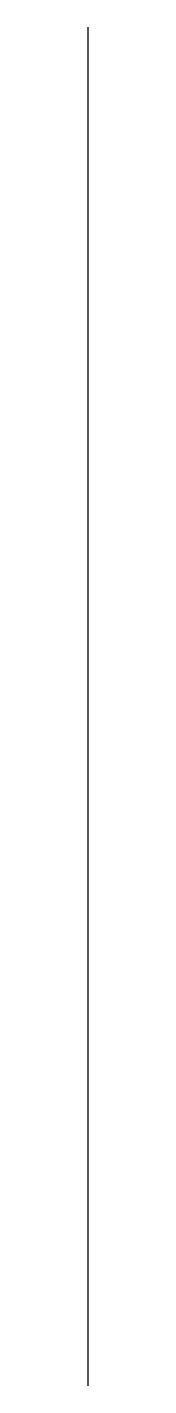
# Model space of a CAD drawing. Header units: millimetres. Extents: x 0 to 0, y -1.8 to 1.8.
import ezdxf

# ---------------------------------------------------------------- set-up
doc = ezdxf.new("R2010")
doc.units = ezdxf.units.MM

msp = doc.modelspace()

# ---------------------------------------------------------------- linework, layer by layer
at = {"color": 0, "linetype": 'Continuous', "lineweight": -2}
msp.add_line((0, -1.8), (0, 1.8), dxfattribs=at)

doc.saveas('drawing.dxf')
